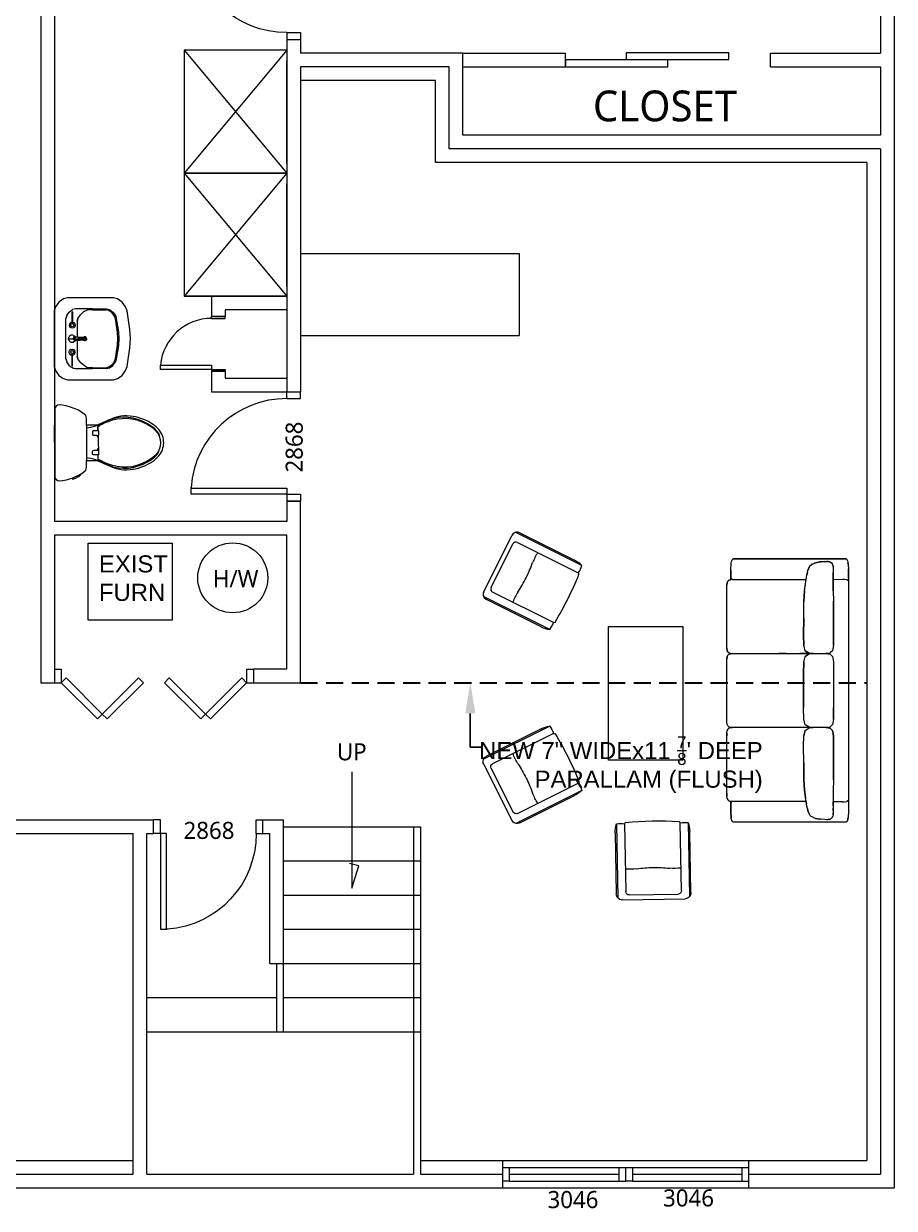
# Model space of a CAD drawing. Header units: inches. Extents: x 0 to 22102, y -19958 to 0.
# Drawn here: x 4265.8 to 4520.6, y -10433.5 to -10086.6 of the extents above; entities that cross this region are included whole.
import ezdxf
from ezdxf import colors
from ezdxf.entities.mleader import LeaderData, LeaderLine
from ezdxf.math import Vec2, Vec3

# ---------------------------------------------------------------- set-up
doc = ezdxf.new("R2010")
doc.units = ezdxf.units.IN
doc.header["$MEASUREMENT"] = 0
doc.linetypes.add('DASHED', pattern=[0.75, 0.5, -0.25])
for name, color, linetype, lineweight in [('Common', 4, 'Continuous', 0), ('frame', 90, 'Continuous', 30), ('wall', 200, 'Continuous', 20), ('wall view line', 210, 'Continuous', 13), ('window', 160, 'Continuous', 5), ('wood', 40, 'Continuous', 0)]:
    doc.layers.add(name, color=color, linetype=linetype, lineweight=lineweight)
doc.layers.add('Fixtures_ Interior', color=7, linetype='Continuous', lineweight=0, true_color=0x616161)
doc.layers.add('Furniture_ Interior', color=7, linetype='Continuous', lineweight=25, true_color=0xa1a1a1)

# ---------------------------------------------------------------- blocks, each defined once
blk = doc.blocks.new('door2')
at = {"layer": 'wall'}
for p, q in [((4211.81, -10081.23), (4215.81, -10081.23)), ((4211.81, -10113.23), (4215.81, -10113.23))]:
    blk.add_line(p, q, dxfattribs=at)
at = {"layer": 'wood'}
for p, q in [((4211.81, -10083.23), (4211.81, -10081.23)), ((4211.81, -10083.23), (4215.81, -10083.23)), ((4215.81, -10083.23), (4215.81, -10081.23)), ((4183.81, -10111.23), (4183.81, -10109.23)), ((4183.81, -10109.48), (4211.81, -10109.48)), ((4211.81, -10111.23), (4183.81, -10111.23)), ((4211.81, -10109.48), (4211.81, -10111.23)), ((4211.81, -10111.23), (4215.81, -10111.23)), ((4211.81, -10111.23), (4211.81, -10113.23)), ((4215.81, -10111.23), (4215.81, -10113.23))]:
    blk.add_line(p, q, dxfattribs=at)
blk.add_arc((4211.68, -10111.16), 27.93, 89.7263, 176.0315, dxfattribs=at)
blk = doc.blocks.new('ADA Sink')
at = {"layer": 'Fixtures_ Interior', "lineweight": 0, "transparency": 33554687}
for p, q in [((-5.01, 8.38), (-4.6, 8.99)), ((-1.79, 9.54), (1.79, 9.54)), ((-3.35, 7.68), (-3.66, 7.24)), ((-2.91, 7.98), (-3.35, 7.68)), ((-2.91, 7.98), (-2.54, 8.08)), ((2.54, 8.08), (-2.54, 8.08)), ((-2.06, 7.32), (-2.02, 7.48)), ((-2.02, 7.48), (-1.88, 7.62)), ((-1.88, 7.62), (-1.69, 7.67)), ((-1.75, 7.48), (-1.85, 7.41)), ((-1.63, 7.48), (-1.75, 7.48)), ((-1.69, 7.67), (-1.5, 7.62)), ((-1.63, 7.48), (-1.53, 7.41)), ((-1.37, 7.48), (-1.5, 7.62)), ((-1.32, 7.29), (-1.37, 7.48)), ((-0.45, 7.44), (-0.28, 7.68)), ((-0.45, 7.2), (-0.45, 7.44)), ((0, 7.77), (-0.27, 7.68)), ((0.28, 7.68), (0, 7.77)), ((0, 7.67), (0, 7.22)), ((0.28, 7.67), (0.45, 7.44)), ((1.37, 7.48), (1.32, 7.29)), ((1.37, 7.48), (1.5, 7.62)), ((1.69, 7.67), (1.5, 7.62)), ((1.63, 7.48), (1.53, 7.41)), ((1.63, 7.48), (1.75, 7.48)), ((1.88, 7.62), (1.69, 7.67)), ((1.85, 7.41), (1.75, 7.48)), ((1.88, 7.62), (2.02, 7.48)), ((2.02, 7.48), (2.06, 7.32)), ((2.54, 8.08), (2.91, 7.98)), ((3.39, 7.63), (2.91, 7.98)), ((3.39, 7.63), (3.71, 7.12)), ((-3.76, 6.87), (-3.66, 7.24)), ((-3.76, 4.76), (-3.76, 6.87)), ((-3, 6.27), (-3.41, 5.83)), ((-3.41, 5.82), (-3, 6.27)), ((-1.88, 7.32), (-3.39, 7.32)), ((-3.39, 7.27), (-3.39, 7.32)), ((-3.39, 7.27), (-1.88, 7.27)), ((-2.54, 6.57), (-3, 6.27)), ((-2.54, 6.57), (-3, 6.27)), ((-2.22, 6.67), (-2.54, 6.57)), ((-2.44, 6.6), (-2.21, 6.67)), ((-2.22, 6.67), (-0.18, 6.67)), ((-2.06, 7.27), (-2.02, 7.11)), ((-2.02, 7.11), (-1.88, 6.97)), ((-1.85, 7.41), (-1.89, 7.29)), ((-1.89, 7.29), (-1.85, 7.18)), ((-1.88, 6.97), (-1.69, 6.92)), ((-1.75, 7.1), (-1.85, 7.18)), ((-1.75, 7.1), (-1.63, 7.1)), ((-1.69, 6.92), (-1.5, 6.97)), ((-1.63, 7.1), (-1.53, 7.18)), ((-1.49, 7.29), (-1.53, 7.41)), ((-1.53, 7.18), (-1.49, 7.29)), ((-1.5, 6.97), (-1.37, 7.11)), ((-1.37, 7.11), (-1.32, 7.29)), ((-0.54, 6.67), (-0.31, 6.67)), ((-0.45, 7.15), (-0.28, 6.91)), ((-0.22, 6.88), (-0.38, 7.15)), ((-0.28, 6.91), (-0.23, 6.89)), ((-0.22, 7.04), (-0.21, 6.96)), ((-0.21, 6.82), (-0.22, 6.88)), ((-0.19, 6.72), (-0.21, 6.82)), ((-0.18, 6.53), (-0.19, 6.72)), ((-0.17, 6.29), (-0.18, 6.53)), ((-0.16, 6.01), (-0.17, 6.29)), ((-0.17, 5.9), (-0.16, 6.03)), ((-0.13, 7.07), (-0.14, 7.17)), ((-0.13, 7.07), (-0.12, 6.88)), ((-0.1, 6.29), (-0.11, 6.6)), ((-0.1, 5.98), (-0.1, 6.29)), ((-0.1, 5.77), (-0.1, 5.98)), ((0, 7.11), (0, 7.22)), ((0, 6.9), (0, 7.11)), ((0, 6.9), (0, 6.61)), ((0, 6.29), (0, 6.61)), ((0, 6.29), (0, 5.97)), ((0, 5.97), (0, 5.74)), ((0.11, 6.6), (0.1, 6.29)), ((0.1, 6.29), (0.1, 5.98)), ((0.1, 5.98), (0.1, 5.77)), ((0.11, 6.6), (0.12, 6.88)), ((0.13, 7.07), (0.12, 6.88)), ((0.13, 7.07), (0.14, 7.17)), ((0.17, 6.29), (0.16, 6.01)), ((0.16, 6.03), (0.17, 5.9)), ((0.18, 6.57), (0.17, 6.29)), ((0.18, 6.53), (0.17, 6.29)), ((0.17, 6.29), (0.17, 6.28)), ((0.18, 6.57), (0.19, 6.8)), ((0.19, 6.72), (0.18, 6.53)), ((0.18, 6.67), (2.22, 6.67)), ((0.21, 6.96), (0.19, 6.8)), ((0.21, 6.82), (0.19, 6.72)), ((0.21, 6.96), (0.22, 7.04)), ((0.22, 6.88), (0.21, 6.82)), ((0.38, 7.15), (0.22, 6.88)), ((0.27, 6.91), (0.23, 6.89)), ((0.28, 6.91), (0.45, 7.14)), ((0.32, 6.67), (0.55, 6.67)), ((0.45, 7.43), (0.45, 7.15)), ((1.32, 7.29), (1.37, 7.11)), ((1.5, 6.97), (1.37, 7.11)), ((1.49, 7.29), (1.53, 7.41)), ((1.49, 7.29), (1.53, 7.18)), ((1.69, 6.92), (1.5, 6.97)), ((1.63, 7.1), (1.53, 7.18)), ((1.63, 7.1), (1.75, 7.1)), ((1.88, 6.97), (1.69, 6.92)), ((1.85, 7.18), (1.75, 7.1)), ((1.85, 7.41), (1.89, 7.29)), ((1.85, 7.18), (1.89, 7.29)), ((3.39, 7.32), (1.88, 7.32)), ((3.39, 7.27), (1.88, 7.27)), ((1.88, 6.97), (2.02, 7.11)), ((2.06, 7.27), (2.02, 7.11)), ((2.54, 6.57), (2.21, 6.67)), ((2.22, 6.67), (2.54, 6.57)), ((3.04, 6.22), (2.54, 6.57)), ((2.99, 6.25), (3.04, 6.22)), ((3.46, 5.71), (3.04, 6.22)), ((3.39, 7.32), (3.39, 7.27)), ((3.71, 7.12), (3.76, 6.87)), ((3.76, 6.87), (3.76, 4.76)), ((-3.64, 5.36), (-3.76, 4.76)), ((-3.76, 4.76), (-3.76, 3)), ((-3.41, 5.83), (-3.64, 5.36)), ((-3.64, 4.76), (-3.64, 5.36)), ((-3.64, 4.76), (-3.64, 3.04)), ((-3.46, 5.73), (-3.41, 5.82)), ((-0.23, 5.8), (-0.17, 5.88)), ((-0.23, 5.65), (-0.23, 5.8)), ((-0.14, 5.53), (-0.23, 5.65)), ((-0.19, 5.78), (-0.18, 5.81)), ((-0.19, 5.68), (-0.19, 5.78)), ((-0.19, 5.66), (-0.19, 5.68)), ((-0.19, 5.66), (-0.12, 5.56)), ((-0.18, 5.81), (-0.17, 5.9)), ((-0.17, 5.84), (-0.18, 5.73)), ((0, 5.48), (-0.14, 5.53)), ((-0.12, 5.58), (-0.11, 5.64)), ((-0.12, 5.56), (-0.12, 5.58)), ((-0.12, 5.58), (-0.12, 5.56)), ((0, 5.53), (-0.12, 5.56)), ((-0.12, 5.56), (-0.12, 5.56)), ((-0.11, 5.64), (-0.1, 5.77)), ((0, 5.61), (0, 5.74)), ((0, 5.54), (0, 5.61)), ((0.12, 5.56), (0, 5.53)), ((0, 5.53), (0, 5.54)), ((0, 5.54), (0, 5.53)), ((0, 5.48), (0.14, 5.53)), ((0.14, 5.53), (0, 5.48)), ((0, 5.48), (0, 5.48)), ((0.1, 5.77), (0.11, 5.64)), ((0.12, 5.58), (0.11, 5.64)), ((0.19, 5.66), (0.12, 5.56)), ((0.12, 5.56), (0.12, 5.58)), ((0.12, 5.58), (0.12, 5.56)), ((0.14, 5.53), (0.23, 5.65)), ((0.23, 5.65), (0.14, 5.53)), ((0.14, 5.53), (0.14, 5.53)), ((0.14, 5.53), (0.14, 5.53)), ((0.17, 5.9), (0.18, 5.81)), ((0.23, 5.8), (0.17, 5.88)), ((0.17, 5.88), (0.23, 5.8)), ((0.18, 5.73), (0.17, 5.84)), ((0.18, 5.81), (0.19, 5.78)), ((0.19, 5.78), (0.19, 5.78)), ((0.19, 5.78), (0.19, 5.66)), ((0.19, 5.78), (0.19, 5.78)), ((0.19, 5.78), (0.19, 5.78)), ((0.19, 5.66), (0.19, 5.68)), ((0.19, 5.68), (0.19, 5.66)), ((0.23, 5.8), (0.23, 5.65)), ((0.23, 5.8), (0.23, 5.8)), ((0.23, 5.8), (0.23, 5.65)), ((0.23, 5.8), (0.23, 5.8)), ((0.23, 5.65), (0.23, 5.65)), ((0.23, 5.65), (0.23, 5.65)), ((3.64, 5.36), (3.46, 5.71)), ((3.64, 5.36), (3.46, 5.71)), ((3.76, 4.76), (3.64, 5.36)), ((3.64, 4.76), (3.64, 5.36)), ((3.64, 4.76), (3.64, 3.04)), ((3.76, 3), (3.76, 4.76)), ((-3.76, 3), (-3.66, 2.63)), ((-3.76, 3), (-3.66, 2.63)), ((-3.55, 2.69), (-3.64, 3.04)), ((3.64, 3.04), (3.55, 2.69)), ((3.76, 3), (3.66, 2.63)), ((-3.66, 2.63), (-3.35, 2.19)), ((-3.26, 2.27), (-3.55, 2.69)), ((-3.35, 2.19), (-2.91, 1.88)), ((-2.85, 1.99), (-3.26, 2.27)), ((-2.91, 1.88), (-2.54, 1.76)), ((-2.54, 1.76), (-2.91, 1.88)), ((-2.5, 1.87), (-2.85, 1.99)), ((-2.54, 1.76), (-0.85, 1.49)), ((-0.83, 1.6), (-2.5, 1.87)), ((-0.85, 1.49), (0, 1.45)), ((0, 1.56), (-0.83, 1.6)), ((0.83, 1.6), (0, 1.56)), ((0, 1.45), (0.85, 1.49)), ((0.85, 1.49), (0, 1.45)), ((2.5, 1.87), (0.83, 1.6)), ((0.85, 1.49), (2.54, 1.76)), ((2.85, 1.99), (2.5, 1.87)), ((2.54, 1.76), (2.91, 1.88)), ((2.91, 1.88), (2.54, 1.76)), ((2.85, 1.99), (3.26, 2.27)), ((3.35, 2.19), (2.91, 1.88)), ((3.55, 2.69), (3.26, 2.27)), ((3.66, 2.63), (3.35, 2.19))]:
    blk.add_line(p, q, dxfattribs=at)
blk.add_lwpolyline([(3.99, 0.59), (3.48, 0.42), (1.16, 0.05), (0, 0), (0, 0), (-1.16, 0.05), (-3.48, 0.42), (-3.99, 0.59), (-4.6, 1.01), (-5.01, 1.61), (-5.15, 2.12), (-5.15, 7.87), (-5.01, 8.38), (-4.6, 8.99), (-3.99, 9.4), (-3.48, 9.54), (3.48, 9.54), (3.99, 9.4), (4.6, 8.99), (5.01, 8.38), (5.15, 7.87), (5.15, 2.12), (5.01, 1.61), (4.6, 1.01)], close=True, dxfattribs=at)
blk = doc.blocks.new('K-3578-RA  Barrington_ Comfort Height_ Two-Piece Elongated Toilet')
at = {"layer": 'Fixtures_ Interior', "lineweight": 0, "transparency": 33554687}
for p, q in [((-1.95, 8.55), (1.96, 8.55)), ((-1.27, 7.19), (-0.86, 7.19)), ((-0.82, 7.44), (-0.82, 7.69)), ((-0.82, 7.44), (-0.82, 7.22)), ((1.27, 7.19), (0.86, 7.19))]:
    blk.add_line(p, q, dxfattribs=at)
blk.add_lwpolyline([(-2.65, 8.55), (-2.86, 8.57), (-3.02, 8.62), (-3.18, 8.78), (-3.4, 9.1), (-3.63, 9.5), (-3.81, 9.89), (-3.96, 10.31), (-4.09, 10.76), (-4.17, 11.18), (-4.19, 11.49), (-4.16, 11.72), (-4.05, 11.89), (-3.92, 11.99), (-3.78, 12.02), (-1.95, 12.02), (-1.95, 12.09), (1.96, 12.09), (1.96, 12.02), (3.78, 12.02), (3.92, 11.99), (4.05, 11.89), (4.16, 11.72), (4.19, 11.49), (4.17, 11.18), (4.09, 10.76), (3.96, 10.31), (3.91, 10.16), (3.94, 10.12), (3.99, 10.08), (4.02, 10.04), (4.02, 10), (3.82, 9.59), (3.78, 9.53), (3.75, 9.45), (3.72, 9.39), (3.7, 9.35), (3.68, 9.32), (3.67, 9.31), (3.65, 9.29), (3.65, 9.29), (3.62, 9.26), (3.57, 9.21), (3.49, 9.15), (3.44, 9.11), (3.4, 9.09), (3.38, 9.07), (3.18, 8.78), (3.02, 8.62), (2.87, 8.57), (2.69, 8.55), (2.06, 8.55), (1.96, 8.55), (1.96, 7.58), (1.96, 7.35), (2.02, 7.2), (2.15, 6.92), (2.28, 6.63), (2.4, 6.36), (2.41, 6.33), (2.5, 6.12), (2.58, 5.92), (2.65, 5.72), (2.76, 5.48), (2.78, 5.43), (2.83, 5.27), (2.89, 5.02), (2.95, 4.72), (2.98, 4.4), (2.98, 4.07), (2.96, 3.72), (2.92, 3.39), (2.87, 3.11), (2.8, 2.83), (2.71, 2.52), (2.59, 2.21), (2.48, 1.94), (2.35, 1.7), (2.21, 1.45), (2.06, 1.23), (1.91, 1.02), (1.76, 0.84), (1.61, 0.68), (1.46, 0.54), (1.31, 0.43), (1.16, 0.32), (0.97, 0.22), (0.77, 0.14), (0.58, 0.08), (0.38, 0.03), (0.19, 0.01), (0.01, 0), (-0.18, 0.01), (-0.37, 0.03), (-0.57, 0.07), (-0.76, 0.14), (-0.96, 0.22), (-1.14, 0.32), (-1.3, 0.43), (-1.45, 0.54), (-1.6, 0.68), (-1.75, 0.84), (-1.9, 1.02), (-2.05, 1.23), (-2.2, 1.45), (-2.34, 1.69), (-2.47, 1.94), (-2.58, 2.21), (-2.7, 2.52), (-2.79, 2.83), (-2.86, 3.11), (-2.91, 3.39), (-2.95, 3.72), (-2.97, 4.07), (-2.97, 4.4), (-2.94, 4.72), (-2.88, 5.02), (-2.82, 5.27), (-2.77, 5.43), (-2.75, 5.48), (-2.64, 5.72), (-2.57, 5.92), (-2.49, 6.12), (-2.39, 6.34), (-2.37, 6.4), (-2.36, 6.42), (-2.27, 6.63), (-2.14, 6.92), (-2.01, 7.2), (-1.95, 7.35), (-1.95, 7.58), (-1.95, 8.11), (-1.95, 8.55)], close=True, dxfattribs=at)
for points in [[(-1.95, 12.02), (1.96, 12.02), (1.96, 12.09), (1.96, 12.02)], [(3.91, 10.16), (3.81, 9.89), (3.63, 9.5), (3.38, 9.07)], [(-1.64, 8.55), (-1.64, 8.53), (-1.68, 8.3), (-1.73, 8.05), (-1.8, 7.78), (-1.89, 7.5), (-1.95, 7.35)], [(-1.33, 7.19), (-1.33, 7.69), (-1.32, 7.78), (-1.29, 7.83), (-1.24, 7.86), (-1.16, 7.87), (-1.08, 7.88), (-0.99, 7.87), (-0.92, 7.86), (-0.86, 7.83), (-0.83, 7.78), (-0.82, 7.69)], [(1.34, 7.19), (1.34, 7.69), (1.33, 7.78), (1.3, 7.83), (1.25, 7.86), (1.17, 7.87), (1.09, 7.88), (1, 7.87), (0.92, 7.86), (0.87, 7.83), (0.84, 7.78), (0.83, 7.69), (0.83, 7.19)], [(1.96, 7.35), (1.9, 7.5), (1.81, 7.78), (1.74, 8.05), (1.69, 8.3), (1.65, 8.53), (1.65, 8.55)], [(-1.27, 7.19), (-1.33, 7.19), (-1.34, 7.19), (-1.35, 7.19), (-1.35, 7.2), (-1.36, 7.24), (-1.36, 7.25), (-1.36, 7.26), (-1.42, 7.27), (-1.58, 7.27), (-1.74, 7.27), (-1.79, 7.27), (-1.82, 7.23), (-1.89, 7.11), (-1.91, 7.07), (-1.97, 6.98), (-2.07, 6.79), (-2.1, 6.73), (-2.23, 6.46), (-2.36, 6.12), (-2.37, 6.11), (-2.52, 5.66), (-2.64, 5.14), (-2.7, 4.6), (-2.71, 4.06), (-2.66, 3.52), (-2.53, 2.97), (-2.31, 2.38), (-2.04, 1.82), (-1.76, 1.36), (-1.45, 1), (-1.11, 0.7), (-0.74, 0.5), (-0.37, 0.38), (0, 0.35), (0.37, 0.38), (0.74, 0.5), (1.11, 0.7), (1.45, 1), (1.76, 1.36), (2.04, 1.82), (2.31, 2.38), (2.53, 2.97), (2.66, 3.52), (2.71, 4.06), (2.7, 4.6), (2.64, 5.14), (2.52, 5.66), (2.37, 6.11), (2.36, 6.12), (2.23, 6.46), (2.1, 6.73), (2.07, 6.79), (1.97, 6.98), (1.91, 7.07), (1.89, 7.11)], [(-2.36, 6.42), (-2.22, 6.71), (-2.13, 6.87), (-2.07, 6.97), (-2.02, 7.05), (-1.97, 7.13), (-1.91, 7.2), (-1.86, 7.25), (-1.83, 7.27), (-1.81, 7.28), (-1.74, 7.29), (-1.58, 7.29), (-1.43, 7.29), (-1.36, 7.27)], [(-1.36, 7.27), (-1.35, 7.24), (-1.34, 7.19)], [(-0.57, 7.19), (-0.61, 7.19), (-0.63, 7.19), (-0.66, 7.19), (-0.72, 7.19), (-0.78, 7.19), (-0.81, 7.19), (-0.83, 7.19), (-0.86, 7.19)], [(-0.61, 7.19), (-0.61, 7.21), (-0.62, 7.26), (-0.63, 7.28), (-0.81, 7.28), (-0.82, 7.26), (-0.82, 7.21), (-0.82, 7.19)], [(0.57, 7.19), (0.27, 7.19), (0, 7.19), (-0.27, 7.19), (-0.57, 7.19)], [(0.86, 7.19), (0.83, 7.19), (0.81, 7.19), (0.78, 7.19), (0.72, 7.19), (0.66, 7.19), (0.63, 7.19), (0.61, 7.19), (0.57, 7.19)], [(0.83, 7.19), (0.82, 7.21), (0.82, 7.26), (0.81, 7.28), (0.63, 7.28), (0.62, 7.26), (0.61, 7.21), (0.61, 7.19)], [(1.34, 7.19), (1.35, 7.24), (1.36, 7.27), (1.43, 7.29), (1.58, 7.29), (1.74, 7.29), (1.82, 7.28), (1.83, 7.27), (1.86, 7.25), (1.91, 7.2), (1.96, 7.13), (2.02, 7.05), (2.07, 6.97), (2.13, 6.87), (2.22, 6.71), (2.37, 6.4), (2.53, 5.99), (2.68, 5.5), (2.78, 4.96), (2.82, 4.44), (2.81, 3.91), (2.72, 3.37), (2.57, 2.84), (2.36, 2.29), (2.12, 1.79), (2.11, 1.78), (1.84, 1.35), (1.56, 0.99), (1.25, 0.7), (0.97, 0.53), (0.79, 0.5), (0.77, 0.51)], [(1.35, 7.19), (1.34, 7.19), (1.33, 7.19), (1.27, 7.19)], [(1.35, 7.19), (1.35, 7.2), (1.36, 7.24), (1.36, 7.25), (1.36, 7.26), (1.42, 7.27), (1.58, 7.27), (1.74, 7.27), (1.79, 7.27), (1.82, 7.23), (1.89, 7.11)], [(-2.56, 2.83), (-2.71, 3.37), (-2.8, 3.91), (-2.82, 4.44), (-2.78, 4.96), (-2.68, 5.5), (-2.53, 5.99), (-2.39, 6.34)], [(-0.98, 0.54), (-1.26, 0.72), (-1.57, 1.02), (-1.85, 1.38), (-2.1, 1.8), (-2.35, 2.29), (-2.56, 2.82)], [(-0.97, 0.53), (-0.79, 0.51), (-0.78, 0.52)]]:
    blk.add_lwpolyline(points, dxfattribs=at)
blk = doc.blocks.new('Harris Desk')
at = {"layer": 'Furniture_ Interior', "lineweight": 0, "transparency": 33554687}
blk.add_lwpolyline([(-18.9, 9.45), (18.9, 9.45), (18.9, 0), (-18.9, 0)], close=True, dxfattribs=at)
blk = doc.blocks.new('Rita Sofa Set_2')
at = {"layer": 'Furniture_ Interior', "lineweight": 0, "transparency": 33554687}
for p, q in [((-16.75, 15.19), (-16.44, 15.37)), ((-16.75, 15.19), (-16.75, 0.76)), ((-16.44, 15.37), (-15.5, 15.45)), ((-16.44, 15.37), (-16.26, 15.39)), ((-16.08, 15.4), (-16.26, 15.39)), ((-14.36, 15.45), (-15.5, 15.45)), ((-14.36, 15.45), (14.36, 15.45)), ((-14.02, 15.45), (-14.17, 15.44)), ((-14.17, 14.77), (-14.13, 15.27)), ((-14.13, 15.27), (-14.01, 15.45)), ((14.01, 15.45), (14.13, 15.27)), ((14.18, 15.44), (14.02, 15.45)), ((14.17, 14.77), (14.13, 15.27)), ((14.36, 15.45), (15.5, 15.45)), ((15.5, 15.45), (16.44, 15.37)), ((16.08, 15.4), (16.26, 15.39)), ((16.44, 15.37), (16.26, 15.39)), ((16.44, 15.37), (16.75, 15.19)), ((16.75, 15.19), (16.75, 0.76)), ((-14.17, 14.71), (-14.17, 14.94)), ((-14.15, 13.53), (-14.17, 14.71)), ((14.17, 14.71), (14.15, 13.53)), ((14.17, 14.71), (14.17, 14.94)), ((-16.43, 12.88), (-16.45, 12.72)), ((-16.43, 12.44), (-16.45, 12.72)), ((-16.43, 12.88), (-16.41, 12.99)), ((-16.43, 12.44), (-16.38, 11.95)), ((-16.41, 12.99), (-16.36, 13.12)), ((-16.31, 13.23), (-16.36, 13.12)), ((-16.24, 13.31), (-16.31, 13.23)), ((-16.24, 13.31), (-16.15, 13.39)), ((-15.98, 13.47), (-16.15, 13.39)), ((-15.8, 13.51), (-15.98, 13.47)), ((-15.8, 13.51), (-15.56, 13.52)), ((-15.56, 13.52), (-15.28, 13.53)), ((-15.28, 13.53), (-14.98, 13.53)), ((-14.63, 13.53), (-14.98, 13.53)), ((-14.15, 13.53), (-14.63, 13.53)), ((-13.51, 13.53), (-14.15, 13.53)), ((-12.7, 13.53), (-13.51, 13.53)), ((-12.7, 13.53), (-11.37, 13.54)), ((-9.21, 13.54), (-11.37, 13.54)), ((-7.05, 13.54), (-9.21, 13.54)), ((-5.76, 13.54), (-7.05, 13.54)), ((-5.76, 13.54), (-5.08, 13.42)), ((-5.08, 13.42), (-4.83, 13.18)), ((-4.78, 13.09), (-4.83, 13.18)), ((-4.78, 13.09), (-4.72, 12.63)), ((-4.72, 12.63), (-4.71, 12.57)), ((-4.71, 12.57), (-4.7, 12.63)), ((-4.71, 0.73), (-4.71, 12.57)), ((-4.64, 13.09), (-4.7, 12.63)), ((-4.59, 13.18), (-4.64, 13.09)), ((-4.59, 13.18), (-4.33, 13.42)), ((-4.33, 13.42), (-3.66, 13.54)), ((-3.66, 13.54), (-2.15, 13.54)), ((-2.15, 13.54), (0, 13.54)), ((0, 13.54), (2.15, 13.54)), ((3.66, 13.54), (2.15, 13.54)), ((3.66, 13.54), (4.33, 13.42)), ((4.33, 13.42), (4.59, 13.18)), ((4.64, 13.09), (4.59, 13.18)), ((4.7, 12.63), (4.64, 13.09)), ((4.7, 12.63), (4.71, 12.57)), ((4.72, 12.63), (4.71, 12.57)), ((4.71, 12.57), (4.71, 0.73)), ((4.78, 13.09), (4.72, 12.63)), ((4.83, 13.18), (4.78, 13.09)), ((5.08, 13.42), (4.83, 13.18)), ((5.76, 13.54), (5.08, 13.42)), ((7.05, 13.54), (5.76, 13.54)), ((9.21, 13.54), (7.05, 13.54)), ((11.37, 13.54), (9.21, 13.54)), ((11.37, 13.54), (12.7, 13.53)), ((12.7, 13.53), (13.51, 13.53)), ((13.51, 13.53), (14.15, 13.53)), ((14.63, 13.53), (14.15, 13.53)), ((14.63, 13.53), (14.98, 13.53)), ((15.28, 13.53), (14.98, 13.53)), ((15.28, 13.53), (15.56, 13.52)), ((15.8, 13.51), (15.56, 13.52)), ((15.8, 13.51), (15.98, 13.47)), ((16.15, 13.39), (15.98, 13.47)), ((16.24, 13.31), (16.15, 13.39)), ((16.24, 13.31), (16.31, 13.23)), ((16.36, 13.12), (16.31, 13.23)), ((16.41, 12.99), (16.36, 13.12)), ((16.43, 12.44), (16.38, 11.95)), ((16.41, 12.99), (16.43, 12.88)), ((16.45, 12.72), (16.43, 12.88)), ((16.45, 12.72), (16.43, 12.44)), ((-16.38, 11.95), (-16.37, 11.81)), ((-16.37, 11.81), (-16.28, 11.28)), ((-16.28, 11.28), (-16.23, 11.14)), ((-16.09, 10.82), (-16.23, 11.14)), ((-16.09, 10.82), (-16.02, 10.72)), ((-15.86, 10.55), (-16.02, 10.72)), ((-4.76, 10.47), (-4.71, 10.97)), ((-4.71, 10.96), (-4.72, 10.83)), ((-4.66, 10.47), (-4.71, 10.97)), ((-4.69, 10.83), (-4.71, 10.96)), ((4.71, 10.97), (4.66, 10.47)), ((4.69, 10.83), (4.71, 10.96)), ((4.71, 10.97), (4.76, 10.47)), ((4.72, 10.83), (4.71, 10.96)), ((16.02, 10.72), (15.86, 10.55)), ((16.09, 10.82), (16.02, 10.72)), ((16.23, 11.14), (16.09, 10.82)), ((16.28, 11.28), (16.23, 11.14)), ((16.28, 11.28), (16.37, 11.81)), ((16.38, 11.95), (16.37, 11.81)), ((-15.86, 10.55), (-15.7, 10.44)), ((-15.7, 10.44), (-15.51, 10.37)), ((-15.51, 10.37), (-15.27, 10.3)), ((-15.01, 10.24), (-15.27, 10.3)), ((-15.01, 10.24), (-14.73, 10.18)), ((-14.4, 10.11), (-14.73, 10.18)), ((-14, 10.05), (-14.4, 10.11)), ((-14.12, 0.73), (-14.12, 10.07)), ((-13.43, 9.99), (-14, 10.05)), ((-13.6, 9.99), (-13.85, 10.03)), ((-12.67, 9.88), (-13.6, 9.99)), ((-12.69, 9.87), (-13.01, 9.92)), ((-12.69, 9.87), (-11.34, 9.8)), ((-9.19, 9.76), (-11.34, 9.8)), ((-9.19, 9.76), (-7.06, 9.75)), ((-7.06, 9.75), (-5.77, 9.76)), ((-5.08, 9.95), (-5.77, 9.76)), ((-5.08, 9.95), (-4.76, 10.47)), ((-4.71, 10.43), (-4.71, 9.26)), ((-4.71, 9.58), (-4.71, 9.89)), ((-4.66, 10.47), (-4.34, 9.95)), ((-3.65, 9.76), (-4.34, 9.95)), ((-3.65, 9.76), (-2.14, 9.75)), ((-2.14, 9.75), (0, 9.75)), ((0, 9.75), (2.14, 9.75)), ((3.65, 9.76), (2.14, 9.75)), ((4.34, 9.95), (3.65, 9.76)), ((4.66, 10.47), (4.34, 9.95)), ((5.08, 9.95), (4.76, 10.47)), ((5.08, 9.95), (5.77, 9.76)), ((7.06, 9.75), (5.77, 9.76)), ((9.19, 9.76), (7.06, 9.75)), ((9.19, 9.76), (11.34, 9.8)), ((11.34, 9.8), (12.69, 9.87)), ((12.67, 9.88), (13.6, 9.99)), ((12.69, 9.87), (13.01, 9.92)), ((14, 10.05), (13.43, 9.99)), ((13.85, 10.03), (13.6, 9.99)), ((14, 10.05), (14.4, 10.11)), ((14.12, 10.07), (14.12, 0.73)), ((14.73, 10.18), (14.4, 10.11)), ((15.01, 10.24), (14.73, 10.18)), ((15.01, 10.24), (15.27, 10.3)), ((15.27, 10.3), (15.51, 10.37)), ((15.51, 10.37), (15.7, 10.44)), ((15.86, 10.55), (15.7, 10.44)), ((-4.71, 7.26), (-4.71, 7.81)), ((-4.71, 7.55), (-4.71, 6.6)), ((-4.71, 5.71), (-4.71, 6.6)), ((-4.71, 3.97), (-4.71, 4.83)), ((-16.44, 0.57), (-16.75, 0.76)), ((-16.26, 0.56), (-16.44, 0.57)), ((-15.32, 0.49), (-16.26, 0.56)), ((-15.32, 0.49), (-14.11, 0.49)), ((-14.29, 0.51), (-14.25, 0.53)), ((-14.25, 0.53), (-14.12, 0.63)), ((-14.12, 0.73), (-14.1, 0.43)), ((-14.1, 0.43), (-14.04, 0.24)), ((-13.92, 0.12), (-14.04, 0.24)), ((-13.92, 0.12), (-13.71, 0.05)), ((-13.71, 0.05), (-13.43, 0.01)), ((-13.07, 0), (-13.43, 0.01)), ((-5.76, 0), (-13.07, 0)), ((-5.4, 0.01), (-5.76, 0)), ((-5.4, 0.01), (-5.12, 0.05)), ((-5.12, 0.05), (-4.91, 0.12)), ((-4.79, 0.24), (-4.91, 0.12)), ((-4.73, 0.43), (-4.79, 0.24)), ((-4.73, 0.43), (-4.71, 0.73)), ((-4.72, 0.49), (-4.69, 0.49)), ((-4.71, 0.73), (-4.69, 0.43)), ((-4.63, 0.24), (-4.69, 0.43)), ((-4.5, 0.12), (-4.63, 0.24)), ((-4.3, 0.05), (-4.5, 0.12)), ((-4.3, 0.05), (-4.01, 0.01)), ((-3.66, 0), (-4.01, 0.01)), ((3.66, 0), (-3.66, 0)), ((4.01, 0.01), (3.66, 0)), ((4.3, 0.05), (4.01, 0.01)), ((4.5, 0.12), (4.3, 0.05)), ((4.5, 0.12), (4.63, 0.24)), ((4.63, 0.24), (4.69, 0.43)), ((4.71, 0.73), (4.69, 0.43)), ((4.69, 0.49), (4.72, 0.49)), ((4.73, 0.43), (4.71, 0.73)), ((4.73, 0.43), (4.79, 0.24)), ((4.79, 0.24), (4.91, 0.12)), ((4.91, 0.12), (5.12, 0.05)), ((5.4, 0.01), (5.12, 0.05)), ((5.4, 0.01), (5.76, 0)), ((13.07, 0), (5.76, 0)), ((13.07, 0), (13.43, 0.01)), ((13.71, 0.05), (13.43, 0.01)), ((13.71, 0.05), (13.92, 0.12)), ((13.92, 0.12), (14.04, 0.24)), ((14.04, 0.24), (14.1, 0.43)), ((14.12, 0.73), (14.1, 0.43)), ((14.11, 0.49), (15.32, 0.49)), ((14.25, 0.53), (14.12, 0.63)), ((14.25, 0.53), (14.29, 0.51)), ((15.32, 0.49), (16.26, 0.56)), ((16.44, 0.57), (16.26, 0.56)), ((16.75, 0.76), (16.44, 0.57))]:
    blk.add_line(p, q, dxfattribs=at)
for points in [[(-16.75, 15.19), (-16.44, 15.37), (-16.26, 15.39), (-16.08, 15.4), (-15.5, 15.45), (-14.36, 15.45), (-14.01, 15.45), (14.01, 15.45), (14.36, 15.45), (15.5, 15.45), (16.08, 15.4), (16.26, 15.39), (16.44, 15.37), (16.75, 15.19), (16.75, 0.76), (16.44, 0.57), (16.26, 0.56), (15.32, 0.49), (14.11, 0.49), (14.1, 0.43), (14.04, 0.24), (13.92, 0.12), (13.71, 0.05), (13.43, 0.01), (13.07, 0), (5.76, 0), (5.4, 0.01), (5.12, 0.05), (4.91, 0.12), (4.79, 0.24), (4.73, 0.43), (4.72, 0.49), (4.69, 0.49), (4.69, 0.43), (4.63, 0.24), (4.5, 0.12), (4.3, 0.05), (4.01, 0.01), (3.66, 0), (-3.66, 0), (-4.01, 0.01), (-4.3, 0.05), (-4.5, 0.12), (-4.63, 0.24), (-4.69, 0.43), (-4.69, 0.49), (-4.72, 0.49), (-4.73, 0.43), (-4.79, 0.24), (-4.91, 0.12), (-5.12, 0.05), (-5.4, 0.01), (-5.76, 0), (-13.07, 0), (-13.43, 0.01), (-13.71, 0.05), (-13.92, 0.12), (-14.04, 0.24), (-14.1, 0.43), (-14.11, 0.49), (-15.32, 0.49), (-16.26, 0.56), (-16.44, 0.57), (-16.75, 0.76)], [(-16.43, 12.88), (-16.41, 12.99), (-16.36, 13.12), (-16.31, 13.23), (-16.24, 13.31), (-16.15, 13.39), (-15.98, 13.47), (-15.8, 13.51), (-15.56, 13.52), (-15.28, 13.53), (-14.98, 13.53), (-14.63, 13.53), (-14.15, 13.53), (-13.51, 13.53), (-12.7, 13.53), (-11.37, 13.54), (-9.21, 13.54), (-7.05, 13.54), (-5.76, 13.54), (-5.08, 13.42), (-4.83, 13.18), (-4.78, 13.09), (-4.72, 12.63), (-4.71, 12.57), (-4.7, 12.63), (-4.64, 13.09), (-4.59, 13.18), (-4.33, 13.42), (-3.66, 13.54), (-2.15, 13.54), (0, 13.54), (2.15, 13.54), (3.66, 13.54), (4.33, 13.42), (4.59, 13.18), (4.64, 13.09), (4.7, 12.63), (4.71, 12.57), (4.72, 12.63), (4.78, 13.09), (4.83, 13.18), (5.08, 13.42), (5.76, 13.54), (7.05, 13.54), (9.21, 13.54), (11.37, 13.54), (12.7, 13.53), (13.51, 13.53), (14.15, 13.53), (14.63, 13.53), (14.98, 13.53), (15.28, 13.53), (15.56, 13.52), (15.8, 13.51), (15.98, 13.47), (16.15, 13.39), (16.24, 13.31), (16.31, 13.23), (16.36, 13.12), (16.41, 12.99), (16.43, 12.88), (16.45, 12.72), (16.43, 12.44), (16.38, 11.95), (16.37, 11.81), (16.28, 11.28), (16.23, 11.14), (16.09, 10.82), (16.02, 10.72), (15.86, 10.55), (15.7, 10.44), (15.51, 10.37), (15.27, 10.3), (15.01, 10.24), (14.73, 10.18), (14.4, 10.11), (14.12, 10.07), (14, 10.05), (13.85, 10.03), (13.6, 9.99), (13.01, 9.92), (12.69, 9.87), (11.34, 9.8), (9.19, 9.76), (7.06, 9.75), (5.77, 9.76), (5.08, 9.95), (4.76, 10.47), (4.71, 10.97), (4.66, 10.47), (4.34, 9.95), (3.65, 9.76), (2.14, 9.75), (0, 9.75), (-2.14, 9.75), (-3.65, 9.76), (-4.34, 9.95), (-4.66, 10.47), (-4.71, 10.97), (-4.76, 10.47), (-5.08, 9.95), (-5.77, 9.76), (-7.06, 9.75), (-9.19, 9.76), (-11.34, 9.8), (-12.69, 9.87), (-13.01, 9.92), (-13.6, 9.99), (-13.85, 10.03), (-14, 10.05), (-14.12, 10.07), (-14.4, 10.11), (-14.73, 10.18), (-15.01, 10.24), (-15.27, 10.3), (-15.51, 10.37), (-15.7, 10.44), (-15.86, 10.55), (-16.02, 10.72), (-16.09, 10.82), (-16.23, 11.14), (-16.28, 11.28), (-16.37, 11.81), (-16.38, 11.95), (-16.43, 12.44), (-16.45, 12.72)]]:
    blk.add_lwpolyline(points, close=True, dxfattribs=at)
blk = doc.blocks.new('Addison Slipper Chair')
at = {"layer": 'Furniture_ Interior', "lineweight": 0, "transparency": 33554687}
for p, q in [((-6.07, 0.41), (-6.07, 12.66)), ((6.07, 0.41), (6.07, 12.66))]:
    blk.add_line(p, q, dxfattribs=at)
blk.add_lwpolyline([(5.32, 13.01, -0.414214), (6.3, 12.02), (6.3, 1.87, -0.081047), (6.07, 0.41, -0.088417), (4.7, 0.41, -0.192868), (4.52, 0.18, -0.040637), (-4.52, 0.18, -0.192868), (-4.7, 0.41, -0.088417), (-6.07, 0.41, -0.081047), (-6.3, 1.87), (-6.3, 12.02, -0.414214), (-5.32, 13.01)], format="xyb", close=True, dxfattribs=at)
for points in [[(-4.7, 0.41), (-4.7, 11.66, -0.414214), (-4.14, 12.22), (4.13, 12.22, -0.414214), (4.7, 11.65), (4.7, 0.41)], [(-4.7, 7.91, -0.042581), (-2.78, 7.91, 0.028758), (0, 7.74, 0.028758), (2.78, 7.91, -0.042581), (4.7, 7.91)]]:
    blk.add_lwpolyline(points, format="xyb", dxfattribs=at)
blk = doc.blocks.new('dddd')
at = {"layer": 'wall'}
for p, q in [((4405.92, -10419.53), (4405.92, -10427.53)), ((4477.92, -10419.53), (4477.92, -10427.53)), ((4405.92, -10421.53), (4405.92, -10425.53)), ((4477.92, -10421.53), (4477.92, -10425.53))]:
    blk.add_line(p, q, dxfattribs=at)
at = {"layer": 'wall view line'}
for p, q in [((4405.92, -10419.53), (4477.92, -10419.53)), ((4405.92, -10427.53), (4477.92, -10427.53))]:
    blk.add_line(p, q, dxfattribs=at)
at = {"layer": 'window'}
for p, q in [((4407.92, -10423.53), (4439.92, -10423.53)), ((4443.92, -10423.53), (4475.92, -10423.53))]:
    blk.add_line(p, q, dxfattribs=at)
at = {"layer": 'wood'}
for p, q in [((4405.92, -10421.53), (4407.92, -10421.53)), ((4407.92, -10421.53), (4407.92, -10425.53)), ((4407.92, -10421.53), (4439.92, -10421.53)), ((4439.92, -10421.53), (4439.92, -10425.53)), ((4439.92, -10421.53), (4441.92, -10421.53)), ((4441.92, -10421.53), (4441.92, -10425.53)), ((4441.92, -10421.53), (4443.92, -10421.53)), ((4443.92, -10421.53), (4443.92, -10425.53)), ((4443.92, -10421.53), (4475.92, -10421.53)), ((4475.92, -10421.53), (4475.92, -10425.53)), ((4475.92, -10421.53), (4477.92, -10421.53)), ((4407.92, -10425.53), (4405.92, -10425.53)), ((4407.92, -10425.53), (4439.92, -10425.53)), ((4439.92, -10425.53), (4441.92, -10425.53)), ((4443.92, -10425.53), (4441.92, -10425.53)), ((4443.92, -10425.53), (4475.92, -10425.53)), ((4475.92, -10425.53), (4477.92, -10425.53))]:
    blk.add_line(p, q, dxfattribs=at)

msp = doc.modelspace()

# ---------------------------------------------------------------- linework, layer by layer
at = {"layer": 'Fixtures_ Interior', "linetype": 'Continuous', "lineweight": 0, "transparency": 33554687}
for p, q in [((4342.81162, -10094.40805), (4312.81162, -10094.40805)), ((4312.81162, -10094.40805), (4312.81162, -10130.40805)), ((4342.81162, -10094.40805), (4312.81162, -10130.40805)), ((4312.81162, -10094.40805), (4342.81162, -10130.40805)), ((4312.81162, -10130.40805), (4342.81162, -10130.40805)), ((4342.81162, -10130.40805), (4312.81162, -10130.40805)), ((4342.81162, -10130.40805), (4312.81162, -10130.40805)), ((4312.81162, -10130.40805), (4312.81162, -10166.40805)), ((4342.81162, -10130.40805), (4312.81162, -10166.40805)), ((4312.81162, -10130.40805), (4342.81162, -10166.40805)), ((4346.81162, -10153.89873), (4410.81162, -10153.89873)), ((4410.81162, -10153.89873), (4410.81162, -10177.89873)), ((4312.81162, -10166.40805), (4342.81162, -10166.40805)), ((4342.81162, -10166.40805), (4312.81162, -10166.40805)), ((4346.81162, -10177.89873), (4410.81162, -10177.89873))]:
    msp.add_line(p, q, dxfattribs=at)
at = {"layer": 'Fixtures_ Interior'}
msp.add_lwpolyline([(4284.65602, -10238.73109), (4309.28831, -10238.73109), (4309.28831, -10261.32271), (4284.65602, -10261.32271)], close=True, dxfattribs=at)
msp.add_circle((4326.99435, -10248.87813), 10.23785, dxfattribs=at)
at = {"layer": 'frame', "linetype": 'DASHED', "ltscale": 10}
msp.add_line((4346.81162, -10279.59489), (4512.56162, -10279.59489), dxfattribs=at)
at = {"layer": 'wall'}
for p, q in [((4520.56162, -9975.22812), (4520.56162, -10427.53258)), ((4520.56162, -9975.22812), (4520.56162, -10119.22812)), ((4516.56162, -9979.22812), (4516.56162, -10095.22812)), ((4516.56162, -9979.22812), (4516.56162, -10095.22812)), ((4270.79209, -10059.23156), (4270.79209, -10279.59489)), ((4274.79209, -10059.23156), (4274.79209, -10232.41009)), ((4342.81162, -10091.23156), (4346.81162, -10091.23156)), ((4342.81162, -10091.23156), (4342.81162, -10123.22812)), ((4346.81162, -10091.23156), (4346.81162, -10095.22812)), ((4394.31162, -10095.22812), (4346.81162, -10095.22812)), ((4394.31162, -10119.22812), (4394.31162, -10095.22812)), ((4394.31162, -10095.22812), (4424.31162, -10095.22812)), ((4424.31162, -10099.22812), (4424.31162, -10095.22812)), ((4484.31162, -10099.22812), (4484.31162, -10095.22812)), ((4484.31162, -10095.22812), (4516.56162, -10095.22812)), ((4390.31162, -10099.22812), (4346.81162, -10099.22812)), ((4346.81162, -10099.22812), (4346.81162, -10194.39873)), ((4390.31162, -10123.22812), (4390.31162, -10099.22812)), ((4394.31162, -10099.22812), (4454.31162, -10099.22812)), ((4484.31162, -10099.22812), (4516.56162, -10099.22812)), ((4516.56162, -10099.22812), (4516.56162, -10119.22812)), ((4516.56162, -10099.22812), (4516.56162, -10119.22812)), ((4386.31162, -10103.22812), (4346.81162, -10103.22812)), ((4386.31162, -10127.22812), (4386.31162, -10103.22812)), ((4503.43662, -10119.22812), (4394.31162, -10119.22812)), ((4516.56162, -10119.22812), (4503.43662, -10119.22812)), ((4342.81162, -10123.22812), (4342.81162, -10194.39873)), ((4503.43662, -10123.22812), (4390.31162, -10123.22812)), ((4516.56162, -10123.22812), (4503.43662, -10123.22812)), ((4516.56162, -10123.22812), (4516.56162, -10423.53258)), ((4503.43662, -10127.22812), (4386.31162, -10127.22812)), ((4512.56162, -10127.22812), (4503.43662, -10127.22812)), ((4512.56162, -10127.22812), (4512.56162, -10419.53258)), ((4320.81162, -10172.40805), (4324.81162, -10172.40805)), ((4320.81162, -10188.40805), (4324.81162, -10188.40805)), ((4342.81162, -10194.39873), (4346.81162, -10194.39873)), ((4346.81162, -10226.40805), (4342.81162, -10226.40805)), ((4342.81162, -10226.40805), (4342.81162, -10232.41009)), ((4346.81162, -10279.59489), (4346.81162, -10226.40805)), ((4342.81162, -10232.41009), (4274.79209, -10232.41009)), ((4342.81162, -10236.41009), (4274.79209, -10236.41009)), ((4274.79209, -10236.41009), (4274.79209, -10275.59489)), ((4342.81162, -10275.59489), (4342.81162, -10236.41009)), ((4274.79209, -10275.59489), (4274.79209, -10279.59489)), ((4274.79209, -10275.59489), (4274.79209, -10275.59489)), ((4342.81162, -10275.59489), (4333.05186, -10275.59489)), ((4333.05186, -10275.59489), (4333.05186, -10279.59489)), ((4270.79209, -10279.59489), (4274.79209, -10279.59489)), ((4333.05186, -10279.59489), (4346.81162, -10279.59489)), ((4249.86164, -10319.78258), (4301.83108, -10319.78258)), ((4301.83108, -10319.78258), (4303.83784, -10319.78258)), ((4303.83784, -10323.78258), (4303.83784, -10319.78258)), ((4335.83784, -10323.78258), (4335.83784, -10319.78258)), ((4335.83784, -10319.78258), (4341.84461, -10319.78258)), ((4341.84461, -10381.78258), (4341.84461, -10319.78258)), ((4247.20597, -10323.78258), (4297.83108, -10323.78258)), ((4297.83108, -10423.53258), (4297.83108, -10323.78258)), ((4301.83108, -10423.53258), (4301.83108, -10323.78258)), ((4301.83108, -10323.78258), (4303.83784, -10323.78258)), ((4335.83784, -10323.78258), (4337.84461, -10323.78258)), ((4337.84461, -10361.78258), (4337.84461, -10323.78258)), ((4337.84461, -10361.78258), (4341.84461, -10361.78258)), ((4339.84461, -10381.78258), (4339.84461, -10361.78258)), ((4233.44635, -10419.53258), (4297.83108, -10419.53258)), ((4381.92065, -10419.53258), (4405.9198, -10419.53258)), ((4477.9198, -10419.53258), (4512.56162, -10419.53258)), ((4233.44635, -10423.53258), (4297.83108, -10423.53258)), ((4301.83108, -10423.53258), (4379.92065, -10423.53258)), ((4381.92065, -10423.53258), (4405.9198, -10423.53258)), ((4477.9198, -10423.53258), (4516.56162, -10423.53258)), ((4233.44635, -10427.53258), (4295.83108, -10427.53258)), ((4291.06162, -10427.53258), (4405.9198, -10427.53258)), ((4477.9198, -10427.53258), (4520.56162, -10427.53258))]:
    msp.add_line(p, q, dxfattribs=at)
at = {"layer": 'wall view line'}
for p, q in [((4342.81162, -10127.54503), (4342.81162, -10097.54503)), ((4342.81162, -10163.54503), (4342.81162, -10133.54503)), ((4342.81162, -10167.54503), (4342.81162, -10194.39873)), ((4324.81162, -10172.40805), (4320.81162, -10172.40805)), ((4324.81162, -10188.40805), (4320.81162, -10188.40805)), ((4361.88263, -10305.70384), (4361.88263, -10339.73904)), ((4341.84461, -10321.78258), (4381.92065, -10321.78258)), ((4379.92065, -10321.78258), (4379.92065, -10423.53258)), ((4381.92065, -10321.78258), (4381.92065, -10423.53258)), ((4341.84461, -10331.78258), (4381.92065, -10331.78258)), ((4363.88962, -10333.2408), (4361.16402, -10332.52304)), ((4361.88263, -10339.73904), (4363.88962, -10333.2408)), ((4341.84461, -10341.78258), (4381.92065, -10341.78258)), ((4341.84461, -10351.78258), (4381.92065, -10351.78258)), ((4341.84461, -10361.78258), (4381.92065, -10361.78258)), ((4301.83108, -10371.78258), (4339.84461, -10371.78258)), ((4341.84461, -10371.78258), (4381.92065, -10371.78258)), ((4301.83108, -10381.78258), (4381.92065, -10381.78258))]:
    msp.add_line(p, q, dxfattribs=at)
for points in [[(4342.81162, -10166.40805), (4320.81162, -10166.40805), (4320.81162, -10172.40805)], [(4342.81162, -10170.40805), (4324.81162, -10170.40805), (4324.81162, -10172.40805)], [(4320.81162, -10188.40805), (4320.81162, -10194.40805), (4342.81162, -10194.40805)], [(4324.81162, -10188.40805), (4324.81162, -10190.40805), (4342.81162, -10190.40805)]]:
    msp.add_lwpolyline(points, dxfattribs=at)
at = {"layer": 'wood'}
for p, q in [((4454.31162, -10097.22812), (4424.31162, -10097.22812)), ((4424.31162, -10097.22812), (4424.31162, -10099.22812)), ((4472.14191, -10095.14403), (4442.14191, -10095.14403)), ((4442.14191, -10095.14403), (4442.14191, -10097.14403)), ((4442.14191, -10097.14403), (4472.14191, -10097.14403)), ((4454.31162, -10099.22812), (4454.31162, -10097.22812)), ((4472.14191, -10097.14403), (4472.14191, -10095.14403)), ((4424.31162, -10099.22812), (4454.31162, -10099.22812)), ((4320.81162, -10172.90805), (4320.81162, -10172.40805)), ((4320.81162, -10172.90805), (4324.81162, -10172.90805)), ((4324.81162, -10172.90805), (4324.81162, -10172.40805)), ((4305.81162, -10187.90805), (4305.81162, -10186.59555)), ((4305.81162, -10186.59555), (4320.81162, -10186.59555)), ((4320.81162, -10186.59555), (4320.81162, -10187.90805)), ((4320.81162, -10187.90805), (4305.81162, -10187.90805)), ((4320.81162, -10187.90805), (4324.81162, -10187.90805)), ((4320.81162, -10187.90805), (4320.81162, -10188.40805)), ((4324.81162, -10187.90805), (4324.81162, -10188.40805)), ((4274.79209, -10275.59489), (4276.79209, -10275.59489)), ((4276.79209, -10275.59489), (4276.79209, -10279.59489)), ((4331.05186, -10275.59489), (4331.05186, -10279.59489)), ((4331.05186, -10275.59489), (4333.05186, -10275.59489)), ((4274.79209, -10279.59489), (4276.79209, -10279.59489)), ((4331.05186, -10279.59489), (4333.05186, -10279.59489))]:
    msp.add_line(p, q, dxfattribs=at)
for points in [[(4278.20631, -10278.18067), (4288.81291, -10288.78728), (4287.3987, -10290.20149), (4276.79209, -10279.59489)], [(4288.81291, -10288.78728), (4299.41951, -10278.18067), (4300.83372, -10279.59489), (4290.22712, -10290.20149)], [(4319.03104, -10288.78728), (4308.42444, -10278.18067), (4307.01022, -10279.59489), (4317.61683, -10290.20149)], [(4329.63764, -10278.18067), (4319.03104, -10288.78728), (4320.44525, -10290.20149), (4331.05186, -10279.59489)]]:
    msp.add_lwpolyline(points, close=True, dxfattribs=at)
msp.add_arc((4320.85935, -10188.02328), 15.11531, 90.1809376, 174.5799648, dxfattribs=at)

# ---------------------------------------------------------------- block references
at = {"layer": 'Fixtures_ Interior', "linetype": 'Continuous', "lineweight": 0, "transparency": 33554687}
for name, p, xscale, yscale, zscale, rotation in [('ADA Sink', (4297.03028, -10178.8594), -2.332005453697175, 2.332005453697175, 0.93280218147887, 90), ('K-3578-RA  Barrington_ Comfort Height_ Two-Piece Elongated Toilet', (4306.79207, -10209.32075), -2.647201359887394, 2.647201359887394, 1.042205259798187, 90.05478703844851)]:
    msp.add_blockref(name, p, dxfattribs=dict(at, xscale=xscale, yscale=yscale, zscale=zscale, rotation=rotation))
at = {"layer": 'Furniture_ Interior', "linetype": 'Continuous', "lineweight": 0, "transparency": 33554687, "yscale": 1.765534572848642, "zscale": 0.7904107933174058}
for p, xscale, rotation in [((4425.08443, -10254.97769), 1.731471129212277, 63.43494882292196), ((4425.08443, -10301.38587), -1.731471129212277, 116.565051177078), ((4449.74079, -10320.03789), -1.731471129212276, 181.0508860799009)]:
    msp.add_blockref('Addison Slipper Chair', p, dxfattribs=dict(at, xscale=xscale, rotation=rotation))
at = {"layer": 'Furniture_ Interior', "transparency": 33554687, "zscale": 0.9203506469279914, "rotation": 270}
for name, p, xscale, yscale in [('Rita Sofa Set_2', (4471.58843, -10281.89646), 2.300421028495067, 2.300941074498699), ('Harris Desk', (4436.91223, -10282.72674), 1.036353148041667, 2.300876617319979)]:
    msp.add_blockref(name, p, dxfattribs=dict(at, xscale=xscale, yscale=yscale))
at = {"layer": 'wall view line'}
msp.add_blockref('dddd', (0, 0), dxfattribs=at)
at = {"layer": 'wood', "xscale": -1}
for p, rotation in [((131, -20172.45968), 180), ((14417.06596, -14535.5942), 270)]:
    msp.add_blockref('door2', p, dxfattribs=dict(at, rotation=rotation))
at = {"layer": 'wood'}
msp.add_blockref('door2', (131, -113.17993), dxfattribs=at)

# ---------------------------------------------------------------- texts
at = {"attachment_point": 1}
for s, width, heights, insert, char_height in [('{\\fYu Gothic UI|b0|i0|c128|p34;CLOSET}', 59.0087057, [1.03347], (4432.37412, -10106.19874), 9), ('{\\fArial|b0|i0|c0|p34;EXIST\\PFURN}', 11.1953654, [0], (4287.83044, -10242.30081), 5), ('{\\fYu Gothic UI|b0|i0|c0|p34;H/W}', 15.274735, [1.03347], (4321.18884, -10246.63613), 5), ('{\\fYu Gothic UI|b0|i0|c0|p34;UP}', 15.274735, [1.03347], (4357.47668, -10297.31748), 5), ('{\\fYu Gothic UI|b0|i0|c0|p34;2868}', 15.274735, [1.03347], (4312.59078, -10320.33974), 5), ('{\\fYu Gothic UI|b0|i0|c0|p34;3046}', 15.274735, [1.03347], (4419.10422, -10428.42295), 5), ('{\\fYu Gothic UI|b0|i0|c0|p34;3046}', 15.274735, [1.03347], (4452.89873, -10427.94473), 5)]:
    msp.add_mtext_dynamic_manual_height_columns(s, width=width, gutter_width=1, heights=heights, dxfattribs=dict(at, insert=insert, char_height=char_height))
at = {"insert": (4342.47185, -10218.04687), "char_height": 5, "attachment_point": 1, "rotation": 90}
msp.add_mtext_dynamic_manual_height_columns('{\\fYu Gothic UI|b0|i0|c0|p34;2868}', width=15.274735, gutter_width=1, heights=[1.03347], dxfattribs=at)

# ---------------------------------------------------------------- leaders
at = {"layer": 'Common'}
ml = msp.add_multileader_mtext('Standard', dxfattribs=at)
ml.set_content('\\A1;{\\fArial|b0|i0|c0|p34;\\C0;NEW 7" WIDEx11 \\H0.7x;\\S7/8;\\H1.42857x;\' DEEP\\PPARALLAM (FLUSH)}', color=256)
ml.set_leader_properties()
ml.build(insert=Vec2(0, 0))
ml.multileader.update_dxf_attribs({"text_right_attachment_type": 6, "dogleg_length": 0.36, "arrow_head_size": 9})
ctx = ml.context
ctx.base_point, ctx.char_height, ctx.arrow_head_size, ctx.landing_gap_size, ctx.plane_origin = Vec3(4400, -10298.5), 5, 9, 0.09, Vec3(4534.99345, -10327.56933)
ctx.right_attachment, ctx.text_align_type = 6, 2
notes = []
notes.append((ctx, [(1, (1, 1, 0), (4396.5, -10298.5), (1, 0), 3.5, [(0, [(4396.5, -10279.59489)], 0, [])])]))
ctx.mtext.insert, ctx.mtext.width, ctx.mtext.alignment, ctx.mtext.flow_direction = Vec3(4482.07088, -10295.26501), 117.8174647, 3, 5
for ctx, leaders in notes:
    for number, flags, end, landing, length, lines in leaders:
        leader = LeaderData()
        leader.index, (leader.has_last_leader_line, leader.has_dogleg_vector, leader.attachment_direction) = number, flags
        leader.last_leader_point, leader.dogleg_vector, leader.dogleg_length = Vec3(end), Vec3(landing), length
        for number, points, colour, breaks in lines:
            line = LeaderLine()
            line.index, line.vertices, line.color, line.breaks = number, Vec3.list(points), colors.encode_raw_color(colour), breaks
            leader.lines.append(line)
        ctx.leaders.append(leader)

doc.saveas('drawing.dxf')
